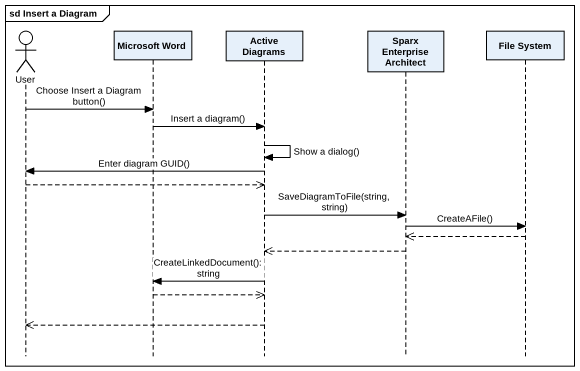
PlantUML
@startuml
mainframe sd Insert a Diagram
hide footbox
actor User
participant "Microsoft Word" as Microsoft_Word
participant "Active Diagrams" as Active_Diagrams
participant "Sparx Enterprise Architect" as Sparx_Enterprise_Architect
participant "File System" as File_System

User -> Microsoft_Word : Choose Insert a Diagram button()
Microsoft_Word -> Active_Diagrams : Insert a diagram()
Active_Diagrams -> Active_Diagrams : Show a dialog()
Active_Diagrams -> User : Enter diagram GUID()
User -->> Active_Diagrams
Active_Diagrams -> Sparx_Enterprise_Architect : SaveDiagramToFile(string, string)
Sparx_Enterprise_Architect -> File_System : CreateAFile()
File_System -->> Sparx_Enterprise_Architect
Sparx_Enterprise_Architect -->> Active_Diagrams
Active_Diagrams -> Microsoft_Word : CreateLinkedDocument(): string
Microsoft_Word -->> Active_Diagrams
Active_Diagrams -->> User
@enduml
